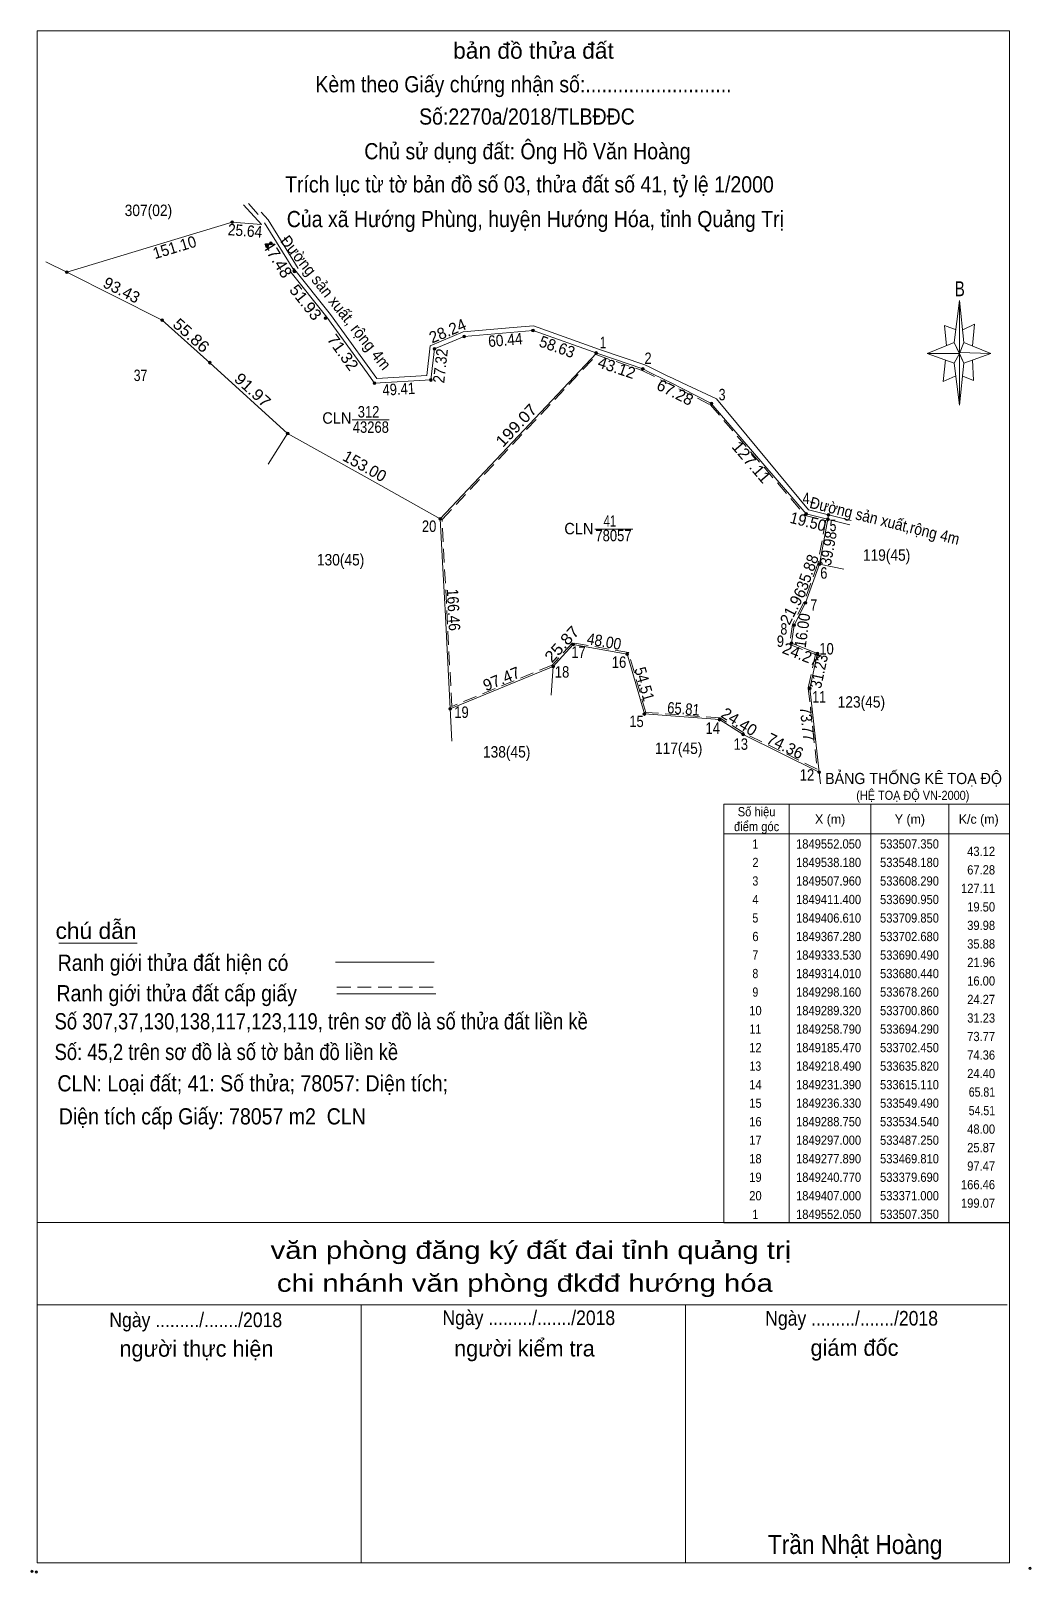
# Model space of a CAD drawing. Header units: metres. Extents: x 530045 to 533825, y 1848435 to 1849897.
# Drawn here: x 530045 to 530920, y 1848435 to 1849784 of the extents above.
import ezdxf
from ezdxf.enums import TextEntityAlignment as Align

# ---------------------------------------------------------------- set-up
doc = ezdxf.new("R2010")
doc.units = ezdxf.units.M
doc.header["$LTSCALE"] = 4
doc.header["$PDMODE"] = 32
doc.header["$PDSIZE"] = 2
doc.linetypes.add('MEDIUM_DASHED', pattern=[4.5, 3, -1.5])
for name, color, linetype, lineweight in [('1', 7, 'Continuous', 13), ('10', 7, 'Continuous', 13), ('17', 7, 'Continuous', 13), ('5', 7, 'Continuous', 13), ('6', 7, 'Continuous', 13), ('63', 7, 'Continuous', 13)]:
    doc.layers.add(name, color=color, linetype=linetype, lineweight=lineweight)

msp = doc.modelspace()

# ---------------------------------------------------------------- hatches: boundary and pattern name
at = {"layer": '1'}
for points in [[(530222.29, 1849616.75, 1), (530219.89, 1849616.75, 1)], [(530256.271, 1849598.294, 1), (530253.751, 1849598.294, 1)], [(530252.9, 1849595.752, 1), (530250.38, 1849595.752, 1)], [(530077.63, 1849573.1, 1), (530075.23, 1849573.1, 1)], [(530276.788, 1849573.818, 1), (530274.268, 1849573.818, 1)], [(530161.11, 1849531.14, 1), (530158.71, 1849531.14, 1)], [(530303.89, 1849532.81, 1), (530301.49, 1849532.81, 1)], [(530485.46, 1849522.07, 1), (530483.06, 1849522.07, 1)], [(530399.2, 1849505.95, 1), (530396.8, 1849505.95, 1)], [(530425.24, 1849516.87, 1), (530422.84, 1849516.87, 1)], [(530202.76, 1849493.91, 1), (530200.36, 1849493.91, 1)], [(530540.69, 1849502.38, 1), (530538.29, 1849502.38, 1)], [(530396.18, 1849478.8, 1), (530393.78, 1849478.8, 1)], [(530581.52, 1849488.51, 1), (530579.12, 1849488.51, 1)], [(530346.85, 1849475.91, 1), (530344.45, 1849475.91, 1)], [(530641.63, 1849458.29, 1), (530639.23, 1849458.29, 1)], [(530270.85, 1849432.09, 1), (530268.45, 1849432.09, 1)], [(530404.34, 1849357.33, 1), (530401.94, 1849357.33, 1)], [(530724.29, 1849361.73, 1), (530721.89, 1849361.73, 1)], [(530743.19, 1849356.94, 1), (530740.79, 1849356.94, 1)], [(530743.91, 1849360.95, 1), (530741.51, 1849360.95, 1)], [(530736.02, 1849317.61, 1), (530733.62, 1849317.61, 1)], [(530723.83, 1849283.86, 1), (530721.43, 1849283.86, 1)], [(530713.78, 1849264.34, 1), (530711.38, 1849264.34, 1)], [(530520.59, 1849247.33, 1), (530518.19, 1849247.33, 1)], [(530711.6, 1849248.49, 1), (530709.2, 1849248.49, 1)], [(530567.88, 1849239.08, 1), (530565.48, 1849239.08, 1)], [(530734.2, 1849239.65, 1), (530731.8, 1849239.65, 1)], [(530503.15, 1849228.22, 1), (530500.75, 1849228.22, 1)], [(530727.63, 1849209.12, 1), (530725.23, 1849209.12, 1)], [(530413.03, 1849191.1, 1), (530410.63, 1849191.1, 1)], [(530582.83, 1849186.66, 1), (530580.43, 1849186.66, 1)], [(530648.45, 1849181.72, 1), (530646.05, 1849181.72, 1)], [(530669.16, 1849168.82, 1), (530666.76, 1849168.82, 1)], [(530735.79, 1849135.8, 1), (530733.39, 1849135.8, 1)]]:
    msp.add_hatch(color=256, dxfattribs=at).paths.add_polyline_path(points)

# ---------------------------------------------------------------- linework, layer by layer
for p, q in [((530255.01, 1849598.29), (530251.64, 1849595.75)), ((530403.14, 1849357.33), (530539.71, 1849502.21)), ((530742.71, 1849360.95), (530741.99, 1849356.94))]:
    msp.add_line(p, q, dxfattribs=at)
for centre, radius in [((530221.09, 1849616.75), 1.2), ((530255.011, 1849598.294), 1.26), ((530251.64, 1849595.752), 1.26), ((530076.43, 1849573.1), 1.2), ((530275.528, 1849573.818), 1.26), ((530159.91, 1849531.14), 1.2), ((530302.69, 1849532.81), 1.2), ((530484.26, 1849522.07), 1.2), ((530398, 1849505.95), 1.2), ((530424.04, 1849516.87), 1.2), ((530201.56, 1849493.91), 1.2), ((530539.49, 1849502.38), 1.2), ((530394.98, 1849478.8), 1.2), ((530580.32, 1849488.51), 1.2), ((530345.65, 1849475.91), 1.2), ((530640.43, 1849458.29), 1.2), ((530269.65, 1849432.09), 1.2), ((530403.14, 1849357.33), 1.2), ((530723.09, 1849361.73), 1.2), ((530741.99, 1849356.94), 1.2), ((530742.71, 1849360.95), 1.2), ((530734.82, 1849317.61), 1.2), ((530722.63, 1849283.86), 1.2), ((530712.58, 1849264.34), 1.2), ((530519.39, 1849247.33), 1.2), ((530710.4, 1849248.49), 1.2), ((530566.68, 1849239.08), 1.2), ((530733, 1849239.65), 1.2), ((530501.95, 1849228.22), 1.2), ((530726.43, 1849209.12), 1.2), ((530411.83, 1849191.1), 1.2), ((530581.63, 1849186.66), 1.2), ((530647.25, 1849181.72), 1.2), ((530667.96, 1849168.82), 1.2), ((530734.59, 1849135.8), 1.2)]:
    msp.add_circle(centre, radius, dxfattribs=at)
at = {"layer": '10'}
for p, q in [((530246.66, 1849614.8), (530231.1, 1849631.85)), ((530235.36, 1849633.12), (530243.99, 1849623.66)), ((530076.43, 1849573.1), (530221.09, 1849616.75)), ((530221.09, 1849616.75), (530246.66, 1849614.8)), ((530246.56, 1849625.57), (530252.73, 1849618.8)), ((530275.53, 1849573.82), (530249.36, 1849616.26)), ((530252.73, 1849618.8), (530278.97, 1849576.23)), ((530076.43, 1849573.1), (530058.29, 1849582.22)), ((530303.89, 1849533.72), (530271.58, 1849574.38)), ((530274.86, 1849576.68), (530307.08, 1849536.14)), ((530339.09, 1849484.99), (530303.89, 1849533.72)), ((530423.11, 1849520.8), (530394.28, 1849508.71)), ((530484.78, 1849526.13), (530542.51, 1849505.59)), ((530391.38, 1849482.59), (530394.28, 1849508.71)), ((530394.98, 1849478.8), (530398, 1849505.95)), ((530424.04, 1849516.87), (530398, 1849505.95)), ((530345.65, 1849475.91), (530339.09, 1849484.99)), ((530394.98, 1849478.8), (530345.65, 1849475.91)), ((530347.61, 1849480.03), (530391.38, 1849482.59)), ((530606.11, 1849480.23), (530613.97, 1849476.57)), ((530606.11, 1849475.6), (530613.97, 1849471.64)), ((530613.97, 1849476.57), (530614.68, 1849476.24)), ((530613.97, 1849471.64), (530614.68, 1849471.28)), ((530614.68, 1849476.24), (530644.7, 1849462.27)), ((530614.68, 1849471.28), (530640.43, 1849458.29)), ((530723.09, 1849361.73), (530640.14, 1849458.33)), ((530644.7, 1849462.27), (530725.33, 1849365.3)), ((530269.65, 1849432.09), (530252.61, 1849405.11)), ((530339.09, 1849393.2), (530269.65, 1849432.09)), ((530403.14, 1849357.33), (530339.09, 1849393.2)), ((530403.14, 1849357.33), (530405.41, 1849313.96)), ((530723.09, 1849361.73), (530761.48, 1849352.13)), ((530725.33, 1849365.3), (530762.45, 1849356.01)), ((530538.25, 1849348.29), (530571.41, 1849348.29)), ((530734.82, 1849317.61), (530756.08, 1849313.38)), ((530405.41, 1849313.96), (530407.02, 1849283.1)), ((530407.02, 1849283.1), (530407.3, 1849277.77)), ((530407.3, 1849277.77), (530409.43, 1849237.1)), ((530409.43, 1849237.1), (530413.31, 1849162.85)), ((530519.39, 1849247.33), (530566.68, 1849239.08)), ((530566.68, 1849239.08), (530567.24, 1849237.1)), ((530567.24, 1849237.1), (530581.63, 1849186.66)), ((530411.83, 1849191.1), (530501.95, 1849228.22)), ((530501.95, 1849228.22), (530500.23, 1849203.06)), ((530734.59, 1849135.8), (530735.73, 1849125.61))]:
    msp.add_line(p, q, dxfattribs=at)
for points in [[(530058.29, 1849582.22), (530076.43, 1849573.1), (530159.91, 1849531.14), (530201.56, 1849493.91), (530269.65, 1849432.09), (530339.09, 1849393.2), (530403.14, 1849357.33)], [(530269.65, 1849432.09), (530201.56, 1849493.91), (530159.91, 1849531.14), (530076.43, 1849573.1)], [(530307.08, 1849536.14), (530339.09, 1849491.83), (530347.61, 1849480.03)], [(530423.11, 1849520.8), (530466.85, 1849524.58), (530484.78, 1849526.13)], [(530541.73, 1849501.62), (530484.26, 1849522.07), (530424.04, 1849516.87)], [(530542.51, 1849505.59), (530581.96, 1849492.16), (530586.5, 1849489.89)], [(530541.73, 1849501.62), (530580.32, 1849488.51), (530586.5, 1849485.42)], [(530586.5, 1849489.89), (530602.04, 1849482.12), (530606.11, 1849480.23)], [(530586.5, 1849485.42), (530600.25, 1849478.55), (530606.11, 1849475.6)], [(530326.1, 1849443.91), (530339.09, 1849443.91), (530358.45, 1849443.91)], [(530581.63, 1849186.66), (530647.25, 1849181.72), (530667.96, 1849168.82), (530734.59, 1849135.8), (530726.43, 1849209.12), (530733, 1849239.65), (530710.4, 1849248.49), (530712.58, 1849264.34), (530722.63, 1849283.86), (530734.82, 1849317.61), (530741.99, 1849356.94)], [(530501.95, 1849228.22), (530510.06, 1849237.1), (530519.39, 1849247.33)]]:
    msp.add_lwpolyline(points, dxfattribs=at)
at = {"layer": '10', "linetype": 'MEDIUM_DASHED'}
msp.add_lwpolyline([(530539.92, 1849500.65), (530579.74, 1849487.12), (530639.49, 1849457.09), (530722.26, 1849360.39), (530740.26, 1849355.83), (530733.37, 1849318), (530721.25, 1849284.46), (530711.13, 1849264.8), (530708.75, 1849247.52), (530731.27, 1849238.72), (530724.91, 1849209.2), (530732.8, 1849138.36), (530668.69, 1849170.13), (530647.73, 1849183.19), (530582.79, 1849188.08), (530567.86, 1849240.4), (530518.84, 1849248.95), (530501.07, 1849229.48), (530413.22, 1849193.29), (530404.67, 1849356.77)], close=True, dxfattribs=at)
at = {"layer": '17'}
msp.add_line((530069.54, 1848986.09), (530137.96, 1848986.09), dxfattribs=at)
at = {"layer": '5'}
for p, q in [((530852.5, 1849511.43), (530857.23, 1849548.28)), ((530861.01, 1849511.43), (530884.63, 1849501.98)), ((530852.5, 1849493.47), (530828.88, 1849501.98)), ((530861.01, 1849493.47), (530857.23, 1849456.62)), ((530868.57, 1849496.31), (530869.51, 1849478.35)), ((530869.51, 1849478.35), (530860.06, 1849482.13)), ((530050.47, 1848741.82), (530900.97, 1848741.82)), ((530050.47, 1848670), (530899.08, 1848670)), ((530050.47, 1848670), (530899.08, 1848670)), ((530050.47, 1848670), (530899.08, 1848670)), ((530333.97, 1848444.14), (530333.97, 1848670)), ((530617.47, 1848444.14), (530617.47, 1848670))]:
    msp.add_line(p, q, dxfattribs=at)
for points in [[(530050.47, 1849784.15), (530900.97, 1849784.15), (530900.97, 1848444.14), (530050.47, 1848444.14)], [(530857.23, 1849548.28), (530861.01, 1849511.43), (530857.23, 1849501.98)], [(530857.23, 1849501.98), (530828.88, 1849501.98), (530852.5, 1849511.43), (530861.01, 1849493.47), (530884.63, 1849501.98), (530857.23, 1849502.92)], [(530857.23, 1849501.98), (530857.23, 1849456.62), (530852.5, 1849493.47)]]:
    msp.add_lwpolyline(points, close=True, dxfattribs=at)
for points in [[(530854.39, 1849522.77), (530844, 1849526.55), (530845.89, 1849508.59)], [(530860.06, 1849522.77), (530870.46, 1849527.49), (530868.57, 1849508.59)], [(530857.23, 1849501.98), (530852.5, 1849511.43), (530828.88, 1849501.98)], [(530844.94, 1849496.31), (530843.05, 1849477.41), (530853.45, 1849482.13)], [(530857.23, 1849501.98), (530861.01, 1849493.47), (530884.63, 1849501.98)], [(530900.97, 1848444.14), (530050.47, 1848444.14), (530050.47, 1848670)]]:
    msp.add_lwpolyline(points, dxfattribs=at)
for p in [(530046.04, 1848436.87), (530049.82, 1848436.21)]:
    msp.add_point(p, dxfattribs=at)
at = {"layer": '6'}
for p, q in [((530311.46, 1848969.65), (530397.83, 1848969.65)), ((530312.78, 1848941.96), (530399.16, 1848941.96))]:
    msp.add_line(p, q, dxfattribs=at)
at = {"layer": '6', "linetype": 'MEDIUM_DASHED'}
msp.add_line((530312.78, 1848947.82), (530399.72, 1848947.82), dxfattribs=at)
at = {"layer": '6'}
msp.add_point((530918.93, 1848439.42), dxfattribs=at)
at = {"layer": '63'}
for p, q in [((530708.4, 1849107.67), (530708.4, 1848741.67)), ((530779.85, 1849107.67), (530779.85, 1848741.67)), ((530847.89, 1849107.67), (530847.89, 1848741.67)), ((530651.25, 1849081.76), (530900.97, 1849081.76))]:
    msp.add_line(p, q, dxfattribs=at)
msp.add_lwpolyline([(530651.25, 1849107.67), (530900.97, 1849107.67), (530900.97, 1848741.67), (530651.25, 1848741.67)], close=True, dxfattribs=at)

# ---------------------------------------------------------------- texts
at = {"layer": '1'}
for s, height, width, p in [('BẢNG THỐNG KÊ TOẠ ĐỘ ', 9.781, 0.95, (530739.74, 1849125.35)), ('(HỆ TOẠ ĐỘ VN-2000)', 7.91, 0.9, (530766.96, 1849111.57))]:
    msp.add_text(s, height=height, dxfattribs=dict(at, width=width)).set_placement(p)
at = {"layer": '10'}
for s, width, p in [('307(02)', 0.9, (530147.88, 1849622.16)), ('37', 0.8, (530140.97, 1849477.85)), ('312', 0.85, (530340.4, 1849445.97)), ('CLN', 0.95, (530312.695, 1849440.52)), ('43268', 0.85, (530342.4, 1849432.55)), ('41', 0.75, (530551.49, 1849350.43)), ('CLN', 0.95, (530524.365, 1849343.8)), ('78057', 0.85, (530554.61, 1849337.76)), ('119(45)', 0.9, (530793.49, 1849320.68)), ('130(45)', 0.9, (530315.97, 1849316.57)), ('123(45)', 0.9, (530771.45, 1849192.23)), ('138(45)', 0.9, (530461.2, 1849148.53)), ('117(45)', 0.9, (530611.64, 1849151.66))]:
    msp.add_text(s, height=10, dxfattribs=dict(at, width=width)).set_placement(p, align=Align.CENTER)
for s, rotation, width, p in [('25.64', 355.639, 0.9, (530232.045, 1849604.355)), ('151.10', 16.791, 0.95, (530172.146, 1849590.024)), ('Đường sản xuất, rộng 4m', 308.477, 0.95, (530307.904, 1849543.341)), ('51.93', 308.472, 1.05, (530281.435, 1849543.591)), ('55.86', 318.207, 1.1, (530181.998, 1849514.095)), ('71.32', 305.843, 1.05, (530313.877, 1849499.973)), ('60.44', 4.935, 0.9, (530460.455, 1849508.849)), ('27.32', 83.653, 0.9, (530408.197, 1849490.607)), ('58.63', 340.378, 0.95, (530503.681, 1849503.079)), ('91.97', 317.763, 1.1, (530235.679, 1849466.25)), ('49.41', 3.353, 0.85, (530367.103, 1849465.835)), ('199.07', 46.771, 1.1, (530473.269, 1849435.675)), ('127.11', 310.565, 1.05, (530671.388, 1849403.757)), ('Đường sản xuất,rộng 4m', 345.954, 0.9, (530790.651, 1849350.78)), ('19.50', 345.778, 0.95, (530723.607, 1849350.086)), ('39.98', 79.668, 0.9, (530747.41, 1849330.668)), ('35.88', 70.141, 0.95, (530728.952, 1849308.926)), ('166.46', 272.993, 0.9, (530409.752, 1849277.536)), ('25.87', 47.616, 1.1, (530513.172, 1849244.375)), ('16.00', 82.169, 0.9, (530724.746, 1849259.054)), ('48.00', 350.104, 0.9, (530545.626, 1849245.221)), ('31.23', 77.855, 0.9, (530739.24, 1849222.968)), ('54.51', 285.918, 0.9, (530576.896, 1849211.491)), ('65.81', 355.695, 0.85, (530615.53, 1849186.242)), ('73.77', 276.35, 0.9, (530719.11, 1849177.513))]:
    msp.add_text(s, height=10, rotation=rotation, dxfattribs=dict(at, width=width)).set_placement(p, align=Align.CENTER)
for s, height, rotation, p in [('47.48', 10.5, 301.655, (530256.225, 1849581.705)), ('93.43', 10, 333.314, (530122.23, 1849552.951)), ('28.24', 10, 22.751, (530411.411, 1849517.128)), ('43.12', 10, 341.237, (530555.847, 1849484.843)), ('67.28', 10, 333.309, (530606.309, 1849463.459)), ('153.00', 10, 330.749, (530334.592, 1849399.074)), ('21.96', 10, 62.758, (530716.131, 1849278.611)), ('24.27', 10, 338.637, (530717.024, 1849234.143)), ('97.47', 10, 22.387, (530458.546, 1849212.795)), ('24.40', 10, 328.082, (530661.951, 1849175.642)), ('74.36', 10, 333.638, (530702.6, 1849154.182))]:
    msp.add_text(s, height=height, rotation=rotation, dxfattribs=at).set_placement(p, align=Align.CENTER)
for s, width, p in [(' 1', 0.75, (530548.2, 1849506.59)), (' 2', 0.85, (530588.01, 1849492.76)), (' 3', 0.8, (530652.59, 1849461.03)), (' 4', 0.85, (530726.32, 1849370.36)), (' 5', 0.8, (530749.61, 1849346.5)), (' 20', 0.85, (530399.7, 1849345.9)), (' 6', 0.85, (530741.75, 1849305.01)), (' 7', 0.8, (530732.74, 1849276.94)), (' 8', 0.8, (530706.6, 1849256.06)), (' 9', 0.85, (530703.74, 1849245.34)), (' 10', 0.85, (530747.27, 1849238.68)), (' 17', 0.85, (530530.34, 1849235.7)), (' 16', 0.85, (530565.83, 1849227.02)), (' 18', 0.85, (530515.98, 1849218.48)), (' 11', 0.8, (530740.42, 1849196.66)), (' 19', 0.85, (530428, 1849183.22)), (' 15', 0.85, (530581.08, 1849175.24)), (' 14', 0.85, (530647.78, 1849169.27)), (' 13', 0.85, (530672.3, 1849155.31)), (' 12', 0.85, (530730.19, 1849128.33))]:
    msp.add_text(s, height=10, dxfattribs=dict(at, width=width)).set_placement(p, align=Align.RIGHT)
at = {"layer": '5'}
for s, height, width, p in [('bản đồ thửa đất', 14.17, 1.05, (530484.63, 1849759.77)), ('Kèm theo Giấy chứng nhận số:...........................', 14.17, 0.9, (530475.92, 1849730.38)), ('Số:2270a/2018/TLBĐĐC', 14.17, 0.9, (530478.945, 1849702.13)), ('Chủ sử dụng đất: Ông Hồ Văn Hoàng', 14.17, 0.9, (530479.385, 1849671.79)), ('Trích lục từ tờ bản đồ số 03, thửa đất số 41, tỷ lệ 1/2000 ', 14.17, 0.9, (530483.48, 1849642.78)), ('Của xã Hướng Phùng, huyện Hướng Hóa, tỉnh Quảng Trị', 14.17, 0.9, (530486.285, 1849612.45)), ('B', 13.02, 0.75, (530857.52, 1849552.06)), ('văn phòng đăng ký đất đai tỉnh quảng trị', 15.31, 1.25, (530482.4, 1848710.07)), ('chi nhánh văn phòng đkđđ hướng hóa', 15.31, 1.25, (530477.105, 1848681.29)), ('Ngày ........./......./2018', 12.76, 0.9, (530189.275, 1848650.38)), ('Ngày ........./......./2018', 12.76, 0.9, (530480.545, 1848652.23)), ('Ngày ........./......./2018', 12.76, 0.9, (530762.905, 1848651.76)), ('Trần Nhật Hoàng', 16.54, 0.9, (530765.945, 1848451.99))]:
    msp.add_text(s, height=height, dxfattribs=dict(at, width=width)).set_placement(p, align=Align.CENTER)
for s, p in [('người kiểm tra', (530476.755, 1848624.73)), ('người thực hiện', (530189.895, 1848624.54)), ('giám đốc', (530765.42, 1848625.3))]:
    msp.add_text(s, height=14.17, dxfattribs=at).set_placement(p, align=Align.CENTER)
at = {"layer": '6'}
for s, height, width, p in [('chú dẫn', 14.17, 1.05, (530066.62, 1848989.97)), ('Ranh giới thửa đất hiện có ', 14.17, 0.9, (530068.51, 1848961.99)), ('Ranh giới thửa đất cấp giấy', 14.17, 0.9, (530067.46, 1848935.34)), ('Số 307,37,130,138,117,123,119, trên sơ đồ là số thửa đất liền kề', 14.17, 0.85, (530065.78, 1848910.78)), ('Số: 45,2 trên sơ đồ là số tờ bản đồ liền kề', 14.17, 0.85, (530065.78, 1848884.02)), ('CLN: Loại đất; 41: Số thửa; 78057: Diện tích;', 14.18, 0.9, (530068.3, 1848856.55)), ('Diện tích cấp Giấy: 78057 m2  CLN', 14.18, 0.9, (530069.52, 1848827.64))]:
    msp.add_text(s, height=height, dxfattribs=dict(at, width=width)).set_placement(p)
at = {"layer": '63'}
for s, width, p in [('Số hiệu', 0.9, (530679.815, 1849097.14)), ('điểm góc', 0.9, (530679.82, 1849084.19)), (' 1', 0.8, (530677.45, 1849068.97)), ('1849552.050', 0.9, (530742.76, 1849068.97)), ('533507.350', 0.9, (530813.53, 1849068.97)), (' 2', 0.9, (530677.44, 1849052.77)), ('1849538.180', 0.9, (530742.76, 1849052.77)), ('533548.180', 0.9, (530813.53, 1849052.77)), (' 3', 0.85, (530677.435, 1849036.58)), ('1849507.960', 0.9, (530742.76, 1849036.58)), ('533608.290', 0.9, (530813.53, 1849036.58)), (' 4', 0.9, (530677.445, 1849020.38)), ('1849411.400', 0.9, (530742.76, 1849020.38)), ('533690.950', 0.9, (530813.53, 1849020.38)), (' 5', 0.85, (530677.44, 1849004.19)), ('1849406.610', 0.9, (530742.76, 1849004.19)), ('533709.850', 0.9, (530813.53, 1849004.19)), (' 6', 0.9, (530677.44, 1848987.99)), ('1849367.280', 0.9, (530742.76, 1848987.99)), ('533702.680', 0.9, (530813.53, 1848987.99)), (' 7', 0.85, (530677.44, 1848971.8)), ('1849333.530', 0.9, (530742.76, 1848971.8)), ('533690.490', 0.9, (530813.53, 1848971.8)), (' 8', 0.85, (530677.44, 1848955.6)), ('1849314.010', 0.9, (530742.76, 1848955.6)), ('533680.440', 0.9, (530813.53, 1848955.6)), (' 9', 0.85, (530677.445, 1848939.41)), ('1849298.160', 0.9, (530742.76, 1848939.41)), ('533678.260', 0.9, (530813.53, 1848939.41)), (' 10', 0.9, (530677.44, 1848923.21)), ('1849289.320', 0.9, (530742.76, 1848923.21)), ('533700.860', 0.9, (530813.53, 1848923.21)), (' 11', 0.85, (530677.44, 1848907.02)), ('1849258.790', 0.9, (530742.76, 1848907.02)), ('533694.290', 0.9, (530813.53, 1848907.02)), (' 12', 0.9, (530677.43, 1848890.83)), ('1849185.470', 0.9, (530742.76, 1848890.83)), ('533702.450', 0.9, (530813.53, 1848890.83)), (' 13', 0.85, (530677.445, 1848874.63)), ('1849218.490', 0.9, (530742.76, 1848874.63)), ('533635.820', 0.9, (530813.53, 1848874.63)), (' 14', 0.9, (530677.44, 1848858.43)), ('1849231.390', 0.9, (530742.76, 1848858.43)), ('533615.110', 0.9, (530813.53, 1848858.43)), (' 15', 0.9, (530677.45, 1848842.24)), ('1849236.330', 0.9, (530742.76, 1848842.24)), ('533549.490', 0.9, (530813.53, 1848842.24)), (' 16', 0.9, (530677.44, 1848826.05)), ('1849288.750', 0.9, (530742.76, 1848826.05)), ('533534.540', 0.9, (530813.53, 1848826.05)), (' 17', 0.9, (530677.44, 1848809.84)), ('1849297.000', 0.9, (530742.76, 1848809.84)), ('533487.250', 0.9, (530813.53, 1848809.84)), (' 18', 0.9, (530677.44, 1848793.65)), ('1849277.890', 0.9, (530742.76, 1848793.65)), ('533469.810', 0.9, (530813.53, 1848793.65)), (' 19', 0.9, (530677.435, 1848777.46)), ('1849240.770', 0.9, (530742.76, 1848777.46)), ('533379.690', 0.9, (530813.53, 1848777.46)), (' 20', 0.9, (530677.44, 1848761.27)), ('1849407.000', 0.9, (530742.76, 1848761.27)), ('533371.000', 0.9, (530813.53, 1848761.27)), (' 1', 0.8, (530677.45, 1848745.07)), ('1849552.050', 0.9, (530742.76, 1848745.07)), ('533507.350', 0.9, (530813.53, 1848745.07))]:
    msp.add_text(s, height=8.097, dxfattribs=dict(at, width=width)).set_placement(p, align=Align.CENTER)
for s, p in [('X (m)', (530744.13, 1849090.67)), ('Y (m)', (530813.875, 1849090.67)), ('K/c (m)', (530874.085, 1849090.67))]:
    msp.add_text(s, height=8.097, dxfattribs=at).set_placement(p, align=Align.CENTER)
for s, width, p in [('43.12', 0.9, (530888.37, 1849062.49)), ('67.28', 0.9, (530888.38, 1849046.29)), ('127.11', 0.9, (530888.38, 1849030.1)), ('19.50', 0.9, (530888.38, 1849013.91)), ('39.98', 0.9, (530888.38, 1848997.71)), ('35.88', 0.9, (530888.38, 1848981.51)), ('21.96', 0.9, (530888.38, 1848965.32)), ('16.00', 0.9, (530888.38, 1848949.13)), ('24.27', 0.9, (530888.38, 1848932.93)), ('31.23', 0.9, (530888.38, 1848916.74)), ('73.77', 0.9, (530888.38, 1848900.54)), ('74.36', 0.9, (530888.38, 1848884.34)), ('24.40', 0.9, (530888.38, 1848868.15)), ('65.81', 0.85, (530888.38, 1848851.96)), ('54.51', 0.85, (530888.38, 1848835.76)), ('48.00', 0.9, (530888.38, 1848819.56)), ('25.87', 0.9, (530888.38, 1848803.37)), ('97.47', 0.9, (530888.38, 1848787.18)), ('166.46', 0.9, (530888.36, 1848770.99)), ('199.07', 0.9, (530888.37, 1848754.78))]:
    msp.add_text(s, height=8.097, dxfattribs=dict(at, width=width)).set_placement(p, align=Align.RIGHT)

doc.saveas('drawing.dxf')
